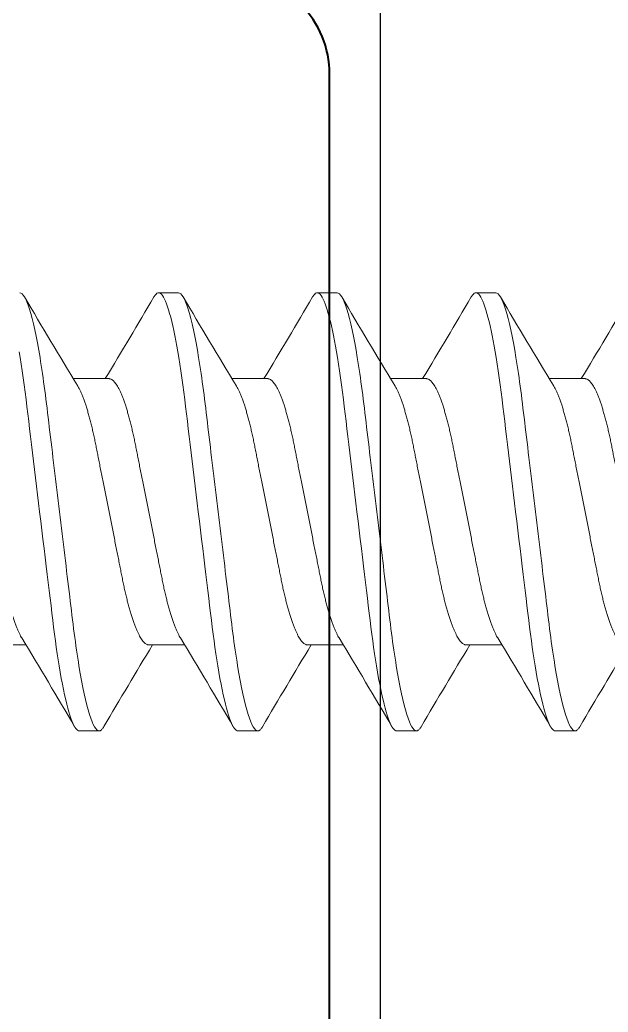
# Model space of a CAD drawing. Extents: x -23 to 190, y -172 to 85.
# Drawn here: x -5.956 to -5.7706, y 50.4973 to 50.8098 of the extents above; entities that cross this region are included whole.
import ezdxf

# ---------------------------------------------------------------- set-up
doc = ezdxf.new("R2010")
doc.units = 0
doc.header["$MEASUREMENT"] = 0
doc.layers.get('0').update_dxf_attribs({"linetype": 'CONTINUOUS'})
for name, color, linetype in [('Ballons', 7, 'CONTINUOUS'), ('DIM', 7, 'CONTINUOUS'), ('FRAME', 1, 'CONTINUOUS')]:
    doc.layers.add(name, color=color, linetype=linetype)

# ---------------------------------------------------------------- blocks, each defined once
blk = doc.blocks.new('no 6 500')
at = {"color": 7, "linetype": 'Continuous', "lineweight": 15}
for p, q in [((56.63842, 21.47031), (56.63217, 21.47031)), ((56.68842, 21.47031), (56.68217, 21.47031)), ((56.73842, 21.47031), (56.73217, 21.47031)), ((56.61655, 21.44325), (56.60524, 21.44325)), ((56.66655, 21.44325), (56.65524, 21.44325)), ((56.71655, 21.44325), (56.70524, 21.44325)), ((56.76655, 21.44325), (56.75524, 21.44325)), ((56.57905, 21.35937), (56.59036, 21.35937)), ((56.62905, 21.35937), (56.64036, 21.35937)), ((56.67905, 21.35937), (56.69036, 21.35937)), ((56.72905, 21.35937), (56.74036, 21.35937)), ((56.60717, 21.33231), (56.61342, 21.33231)), ((56.65717, 21.33231), (56.66342, 21.33231)), ((56.70717, 21.33231), (56.71342, 21.33231)), ((56.75717, 21.33231), (56.76342, 21.33231))]:
    blk.add_line(p, q, dxfattribs=at)
at = {"color": 7, "linetype": 'Continuous', "lineweight": 15, "flags": 128}
for points in [[(56.58823, 21.45172), (56.58854, 21.44988), (56.58886, 21.44782), (56.58919, 21.4457), (56.5895, 21.44352), (56.58981, 21.44128), (56.59011, 21.43901), (56.5904, 21.43669), (56.59067, 21.43447), (56.59095, 21.43219), (56.59123, 21.42985), (56.59152, 21.42744), (56.59182, 21.42498), (56.59212, 21.42246), (56.59243, 21.4199), (56.59274, 21.4173), (56.59306, 21.41465), (56.59339, 21.41198), (56.59371, 21.40934), (56.59403, 21.40667), (56.59435, 21.40399), (56.59467, 21.40131), (56.59502, 21.39841), (56.59537, 21.39552), (56.59572, 21.39265), (56.59607, 21.3898), (56.59641, 21.38697), (56.59674, 21.38419), (56.59706, 21.3816), (56.59736, 21.37906), (56.59766, 21.37657), (56.59796, 21.37413), (56.59825, 21.37175), (56.59853, 21.36943), (56.5988, 21.36717), (56.59907, 21.36497), (56.59934, 21.36281), (56.59963, 21.36067), (56.59992, 21.35862), (56.60021, 21.35661), (56.60051, 21.35465), (56.60081, 21.35274), (56.60115, 21.35076), (56.60149, 21.34885), (56.60183, 21.34702), (56.60218, 21.34529), (56.60253, 21.34365), (56.60288, 21.34211), (56.60321, 21.34075), (56.60354, 21.33949), (56.60386, 21.33833), (56.60419, 21.33726), (56.60451, 21.3363), (56.60483, 21.33545), (56.60515, 21.33469), (56.60546, 21.33405), (56.60577, 21.3335), (56.60607, 21.33306), (56.60635, 21.33273), (56.60664, 21.3325), (56.60691, 21.33236), (56.60717, 21.33231), (56.60717, 21.33231)], [(56.63069, 21.46899), (56.63077, 21.46912), (56.63107, 21.46956), (56.63135, 21.46989), (56.63164, 21.47013), (56.63191, 21.47026), (56.63217, 21.47031), (56.63246, 21.47026), (56.63276, 21.47009), (56.63306, 21.46982), (56.63338, 21.46943), (56.6337, 21.46893), (56.63402, 21.46831), (56.63434, 21.46761), (56.63465, 21.46681), (56.63498, 21.46591), (56.6353, 21.46491), (56.63563, 21.4638), (56.63596, 21.46259), (56.63629, 21.46129), (56.63662, 21.45989), (56.63695, 21.4584), (56.63727, 21.45683), (56.63759, 21.4552), (56.63791, 21.45349), (56.63823, 21.45172), (56.63854, 21.44988), (56.63886, 21.44782), (56.63919, 21.4457), (56.6395, 21.44352), (56.63981, 21.44128), (56.64011, 21.43901), (56.6404, 21.43669), (56.64067, 21.43447), (56.64095, 21.43219), (56.64123, 21.42985), (56.64152, 21.42744), (56.64182, 21.42498), (56.64212, 21.42246), (56.64243, 21.4199), (56.64274, 21.4173), (56.64306, 21.41465), (56.64339, 21.41198), (56.64371, 21.40934), (56.64403, 21.40667), (56.64435, 21.40399), (56.64467, 21.40131), (56.64502, 21.39841), (56.64537, 21.39552), (56.64572, 21.39265), (56.64607, 21.3898), (56.64641, 21.38697), (56.64674, 21.38419), (56.64706, 21.3816), (56.64736, 21.37906), (56.64766, 21.37657), (56.64796, 21.37413), (56.64825, 21.37175), (56.64853, 21.36943), (56.6488, 21.36717), (56.64907, 21.36497), (56.64934, 21.36281), (56.64963, 21.36067), (56.64992, 21.35862), (56.65021, 21.35661), (56.65051, 21.35465), (56.65081, 21.35274), (56.65115, 21.35076), (56.65149, 21.34885), (56.65183, 21.34702), (56.65218, 21.34529), (56.65253, 21.34365), (56.65288, 21.34211), (56.65321, 21.34075), (56.65354, 21.33949), (56.65386, 21.33833), (56.65419, 21.33726), (56.65451, 21.3363), (56.65483, 21.33545), (56.65515, 21.33469), (56.65546, 21.33405), (56.65577, 21.3335), (56.65607, 21.33306), (56.65635, 21.33273), (56.65664, 21.3325), (56.65691, 21.33236), (56.65717, 21.33231), (56.65717, 21.33231)], [(56.68069, 21.46899), (56.68077, 21.46912), (56.68107, 21.46956), (56.68135, 21.46989), (56.68164, 21.47013), (56.68191, 21.47026), (56.68217, 21.47031), (56.68246, 21.47026), (56.68276, 21.47009), (56.68306, 21.46982), (56.68338, 21.46943), (56.6837, 21.46893), (56.68402, 21.46831), (56.68434, 21.46761), (56.68465, 21.46681), (56.68498, 21.46591), (56.6853, 21.46491), (56.68563, 21.4638), (56.68596, 21.46259), (56.68629, 21.46129), (56.68662, 21.45989), (56.68695, 21.4584), (56.68727, 21.45683), (56.68759, 21.4552), (56.68791, 21.45349), (56.68823, 21.45172), (56.68854, 21.44988), (56.68886, 21.44782), (56.68919, 21.4457), (56.6895, 21.44352), (56.68981, 21.44128), (56.69011, 21.43901), (56.6904, 21.43669), (56.69067, 21.43447), (56.69095, 21.43219), (56.69123, 21.42985), (56.69152, 21.42744), (56.69182, 21.42498), (56.69212, 21.42246), (56.69243, 21.4199), (56.69274, 21.4173), (56.69306, 21.41465), (56.69339, 21.41198), (56.69371, 21.40934), (56.69403, 21.40667), (56.69435, 21.40399), (56.69467, 21.40131), (56.69502, 21.39841), (56.69537, 21.39552), (56.69572, 21.39265), (56.69607, 21.3898), (56.69641, 21.38697), (56.69674, 21.38419), (56.69706, 21.3816), (56.69736, 21.37906), (56.69766, 21.37657), (56.69796, 21.37413), (56.69825, 21.37175), (56.69853, 21.36943), (56.6988, 21.36717), (56.69907, 21.36497), (56.69934, 21.36281), (56.69963, 21.36067), (56.69992, 21.35862), (56.70021, 21.35661), (56.70051, 21.35465), (56.70081, 21.35274), (56.70115, 21.35076), (56.70149, 21.34885), (56.70183, 21.34702), (56.70218, 21.34529), (56.70253, 21.34365), (56.70288, 21.34211), (56.70321, 21.34075), (56.70354, 21.33949), (56.70386, 21.33833), (56.70419, 21.33726), (56.70451, 21.3363), (56.70483, 21.33545), (56.70515, 21.33469), (56.70546, 21.33405), (56.70577, 21.3335), (56.70607, 21.33306), (56.70635, 21.33273), (56.70664, 21.3325), (56.70691, 21.33236), (56.70717, 21.33231), (56.70717, 21.33231)], [(56.73069, 21.46899), (56.73077, 21.46912), (56.73107, 21.46956), (56.73135, 21.46989), (56.73164, 21.47013), (56.73191, 21.47026), (56.73217, 21.47031), (56.73246, 21.47026), (56.73276, 21.47009), (56.73306, 21.46982), (56.73338, 21.46943), (56.7337, 21.46893), (56.73402, 21.46831), (56.73434, 21.46761), (56.73465, 21.46681), (56.73498, 21.46591), (56.7353, 21.46491), (56.73563, 21.4638), (56.73596, 21.46259), (56.73629, 21.46129), (56.73662, 21.45989), (56.73695, 21.4584), (56.73727, 21.45683), (56.73759, 21.4552), (56.73791, 21.45349), (56.73823, 21.45172), (56.73854, 21.44988), (56.73886, 21.44782), (56.73919, 21.4457), (56.7395, 21.44352), (56.73981, 21.44128), (56.74011, 21.43901), (56.7404, 21.43669), (56.74067, 21.43447), (56.74095, 21.43219), (56.74123, 21.42985), (56.74152, 21.42744), (56.74182, 21.42498), (56.74212, 21.42246), (56.74243, 21.4199), (56.74274, 21.4173), (56.74306, 21.41465), (56.74339, 21.41198), (56.74371, 21.40934), (56.74403, 21.40667), (56.74435, 21.40399), (56.74467, 21.40131), (56.74502, 21.39841), (56.74537, 21.39552), (56.74572, 21.39265), (56.74607, 21.3898), (56.74641, 21.38697), (56.74674, 21.38419), (56.74706, 21.3816), (56.74736, 21.37906), (56.74766, 21.37657), (56.74796, 21.37413), (56.74825, 21.37175), (56.74853, 21.36943), (56.7488, 21.36717), (56.74907, 21.36497), (56.74934, 21.36281), (56.74963, 21.36067), (56.74992, 21.35862), (56.75021, 21.35661), (56.75051, 21.35465), (56.75081, 21.35274), (56.75115, 21.35076), (56.75149, 21.34885), (56.75183, 21.34702), (56.75218, 21.34529), (56.75253, 21.34365), (56.75288, 21.34211), (56.75321, 21.34075), (56.75354, 21.33949), (56.75386, 21.33833), (56.75419, 21.33726), (56.75451, 21.3363), (56.75483, 21.33545), (56.75515, 21.33469), (56.75546, 21.33405), (56.75577, 21.3335), (56.75607, 21.33306), (56.75635, 21.33273), (56.75664, 21.3325), (56.75691, 21.33236), (56.75717, 21.33231), (56.75717, 21.33231)]]:
    blk.add_lwpolyline(points, dxfattribs=at)
at = {"color": 7, "linetype": 'Continuous', "lineweight": 15}
for centre, radius, start, end in [((58.53687, 22.61125), 2.2573, 210.39938, 211.22542), ((54.59127, 22.66592), 2.36471, 328.86553, 329.59164), ((58.58684, 22.61123), 2.25726, 210.39936, 211.22541), ((54.64127, 22.66592), 2.36471, 328.86553, 329.59164), ((58.63673, 22.61116), 2.25714, 210.39936, 211.22546), ((54.69127, 22.66592), 2.36471, 328.86553, 329.59164), ((58.6869, 22.61127), 2.25734, 210.3994, 211.22543), ((54.74111, 22.66602), 2.36491, 328.86559, 329.59164), ((54.6587, 20.19136), 2.25734, 30.39929, 31.22542), ((54.70892, 20.19149), 2.25708, 30.39925, 31.22547), ((54.75848, 20.19123), 2.25759, 30.39934, 31.22538), ((54.80848, 20.19123), 2.25759, 30.39934, 31.22538), ((58.65466, 20.13651), 2.3651, 148.86556, 149.59166), ((58.70425, 20.13675), 2.36462, 148.86552, 149.59176), ((58.75425, 20.13675), 2.36462, 148.86552, 149.59176), ((58.80367, 20.1371), 2.36394, 148.86541, 149.59186)]:
    blk.add_arc(centre, radius, start, end, dxfattribs=at)
for points, knots in [([(56.58842, 21.47031), (56.58933, 21.47031), (56.59038, 21.46863), (56.59258, 21.46164), (56.59373, 21.45633), (56.59531, 21.44665), (56.59582, 21.44315), (56.59677, 21.43586), (56.59721, 21.43206), (56.5987, 21.41977), (56.59981, 21.41055), (56.60204, 21.39207), (56.60315, 21.38285), (56.60464, 21.37056), (56.60508, 21.36677), (56.60603, 21.35947), (56.60654, 21.35597), (56.60812, 21.34629), (56.60927, 21.34098), (56.61147, 21.33399), (56.61252, 21.33231), (56.61342, 21.33231)], [0, 0, 0, 0, 0.125, 0.125, 0.25, 0.25, 0.3125, 0.3125, 0.375, 0.375, 0.5, 0.5, 0.625, 0.625, 0.6875, 0.6875, 0.75, 0.75, 0.875, 0.875, 1, 1, 1, 1]), ([(56.63842, 21.47031), (56.63933, 21.47031), (56.64038, 21.46863), (56.64258, 21.46164), (56.64373, 21.45633), (56.64531, 21.44665), (56.64582, 21.44315), (56.64677, 21.43586), (56.64721, 21.43206), (56.6487, 21.41977), (56.64981, 21.41055), (56.65204, 21.39207), (56.65315, 21.38285), (56.65464, 21.37056), (56.65508, 21.36677), (56.65603, 21.35947), (56.65654, 21.35597), (56.65812, 21.34629), (56.65927, 21.34098), (56.66147, 21.33399), (56.66252, 21.33231), (56.66342, 21.33231)], [0, 0, 0, 0, 0.125, 0.125, 0.25, 0.25, 0.3125, 0.3125, 0.375, 0.375, 0.5, 0.5, 0.625, 0.625, 0.6875, 0.6875, 0.75, 0.75, 0.875, 0.875, 1, 1, 1, 1]), ([(56.68842, 21.47031), (56.68933, 21.47031), (56.69038, 21.46863), (56.69258, 21.46164), (56.69373, 21.45633), (56.69531, 21.44665), (56.69582, 21.44315), (56.69677, 21.43586), (56.69721, 21.43206), (56.6987, 21.41977), (56.69981, 21.41055), (56.70204, 21.39207), (56.70315, 21.38285), (56.70464, 21.37056), (56.70508, 21.36677), (56.70603, 21.35947), (56.70654, 21.35597), (56.70812, 21.34629), (56.70927, 21.34098), (56.71147, 21.33399), (56.71252, 21.33231), (56.71342, 21.33231)], [0, 0, 0, 0, 0.125, 0.125, 0.25, 0.25, 0.3125, 0.3125, 0.375, 0.375, 0.5, 0.5, 0.625, 0.625, 0.6875, 0.6875, 0.75, 0.75, 0.875, 0.875, 1, 1, 1, 1]), ([(56.73842, 21.47031), (56.73933, 21.47031), (56.74038, 21.46863), (56.74258, 21.46164), (56.74373, 21.45633), (56.74531, 21.44665), (56.74582, 21.44315), (56.74677, 21.43586), (56.74721, 21.43206), (56.7487, 21.41977), (56.74981, 21.41055), (56.75204, 21.39207), (56.75315, 21.38285), (56.75464, 21.37056), (56.75508, 21.36677), (56.75603, 21.35947), (56.75654, 21.35597), (56.75812, 21.34629), (56.75927, 21.34098), (56.76147, 21.33399), (56.76252, 21.33231), (56.76342, 21.33231)], [0, 0, 0, 0, 0.125, 0.125, 0.25, 0.25, 0.3125, 0.3125, 0.375, 0.375, 0.5, 0.5, 0.625, 0.625, 0.6875, 0.6875, 0.75, 0.75, 0.875, 0.875, 1, 1, 1, 1]), ([(56.56655, 21.44325), (56.56666, 21.44324), (56.5669, 21.44322), (56.56726, 21.44307), (56.56763, 21.44283), (56.56801, 21.44249), (56.5684, 21.44205), (56.56879, 21.44151), (56.56919, 21.44087), (56.56959, 21.44014), (56.57001, 21.4393), (56.57042, 21.43836), (56.57084, 21.43732), (56.57126, 21.43619), (56.57168, 21.43497), (56.5721, 21.43367), (56.57251, 21.43229), (56.57291, 21.43085), (56.5733, 21.42934), (56.57369, 21.42778), (56.57406, 21.42617), (56.57443, 21.42452), (56.57477, 21.42284), (56.57511, 21.42112), (56.57546, 21.41937), (56.57582, 21.41756), (56.57619, 21.41568), (56.57658, 21.41374), (56.57698, 21.41174), (56.57738, 21.4097), (56.57779, 21.40763), (56.57821, 21.40554), (56.57863, 21.40343), (56.57905, 21.40131), (56.57947, 21.3992), (56.57989, 21.39709), (56.5803, 21.395), (56.58071, 21.39294), (56.58112, 21.39092), (56.58151, 21.38894), (56.58189, 21.38703), (56.58226, 21.38516), (56.58262, 21.38333), (56.58298, 21.38155), (56.58332, 21.37981), (56.58367, 21.37812), (56.58403, 21.37646), (56.58441, 21.37485), (56.5848, 21.37329), (56.58519, 21.37178), (56.58559, 21.37033), (56.586, 21.36896), (56.58641, 21.36766), (56.58683, 21.36644), (56.58725, 21.36532), (56.58766, 21.36429), (56.58808, 21.36336), (56.58848, 21.36253), (56.5888, 21.36194), (56.58898, 21.36166), (56.58902, 21.36159)], [0, 0, 0, 0, 0.016759, 0.033724, 0.050881, 0.068209, 0.08569, 0.102987, 0.120391, 0.13788, 0.155431, 0.173382, 0.19135, 0.20931, 0.227238, 0.24511, 0.262902, 0.28059, 0.298115, 0.315494, 0.332706, 0.349734, 0.366559, 0.382971, 0.399567, 0.416351, 0.433309, 0.450771, 0.468375, 0.486097, 0.503915, 0.521807, 0.539747, 0.557713, 0.575639, 0.59354, 0.611393, 0.629174, 0.646858, 0.664112, 0.681232, 0.698198, 0.714992, 0.731934, 0.748684, 0.765544, 0.782607, 0.799856, 0.817272, 0.834835, 0.852485, 0.870238, 0.88807, 0.905959, 0.92388, 0.941489, 0.959082, 0.976636, 0.994128, 1, 1, 1, 1]), ([(56.61655, 21.44325), (56.61666, 21.44324), (56.6169, 21.44322), (56.61726, 21.44307), (56.61763, 21.44283), (56.61801, 21.44249), (56.6184, 21.44205), (56.61879, 21.44151), (56.61919, 21.44087), (56.61959, 21.44014), (56.62001, 21.4393), (56.62042, 21.43836), (56.62084, 21.43732), (56.62126, 21.43619), (56.62168, 21.43497), (56.6221, 21.43367), (56.62251, 21.43229), (56.62291, 21.43085), (56.6233, 21.42934), (56.62369, 21.42778), (56.62406, 21.42617), (56.62443, 21.42452), (56.62477, 21.42284), (56.62511, 21.42112), (56.62546, 21.41937), (56.62582, 21.41756), (56.62619, 21.41568), (56.62658, 21.41374), (56.62698, 21.41174), (56.62738, 21.4097), (56.62779, 21.40763), (56.62821, 21.40554), (56.62863, 21.40343), (56.62905, 21.40131), (56.62947, 21.3992), (56.62989, 21.39709), (56.6303, 21.395), (56.63071, 21.39294), (56.63112, 21.39092), (56.63151, 21.38894), (56.63189, 21.38703), (56.63226, 21.38516), (56.63262, 21.38333), (56.63298, 21.38155), (56.63332, 21.37981), (56.63367, 21.37812), (56.63403, 21.37646), (56.63441, 21.37485), (56.6348, 21.37329), (56.63519, 21.37178), (56.63559, 21.37033), (56.636, 21.36896), (56.63641, 21.36766), (56.63683, 21.36644), (56.63725, 21.36532), (56.63766, 21.36429), (56.63808, 21.36336), (56.63848, 21.36253), (56.6388, 21.36194), (56.63898, 21.36166), (56.63902, 21.36159)], [0, 0, 0, 0, 0.016759, 0.033724, 0.050881, 0.068209, 0.08569, 0.102987, 0.120391, 0.13788, 0.155431, 0.173382, 0.19135, 0.20931, 0.227238, 0.24511, 0.262902, 0.28059, 0.298115, 0.315494, 0.332706, 0.349734, 0.366559, 0.382971, 0.399566, 0.416351, 0.433309, 0.450771, 0.468375, 0.486097, 0.503915, 0.521807, 0.539747, 0.557713, 0.575639, 0.59354, 0.611393, 0.629174, 0.646858, 0.664112, 0.681232, 0.698198, 0.714992, 0.731934, 0.748684, 0.765544, 0.782607, 0.799856, 0.817272, 0.834835, 0.852485, 0.870238, 0.88807, 0.905959, 0.92388, 0.941489, 0.959082, 0.976636, 0.994128, 1, 1, 1, 1]), ([(56.66655, 21.44325), (56.66666, 21.44324), (56.6669, 21.44322), (56.66726, 21.44307), (56.66763, 21.44283), (56.66801, 21.44249), (56.6684, 21.44205), (56.66879, 21.44151), (56.66919, 21.44087), (56.66959, 21.44014), (56.67001, 21.4393), (56.67042, 21.43836), (56.67084, 21.43732), (56.67126, 21.43619), (56.67168, 21.43497), (56.6721, 21.43367), (56.67251, 21.43229), (56.67291, 21.43085), (56.6733, 21.42934), (56.67369, 21.42778), (56.67406, 21.42617), (56.67443, 21.42452), (56.67477, 21.42284), (56.67511, 21.42112), (56.67546, 21.41937), (56.67582, 21.41756), (56.67619, 21.41568), (56.67658, 21.41374), (56.67698, 21.41174), (56.67738, 21.4097), (56.67779, 21.40763), (56.67821, 21.40554), (56.67863, 21.40343), (56.67905, 21.40131), (56.67947, 21.3992), (56.67989, 21.39709), (56.6803, 21.395), (56.68071, 21.39294), (56.68112, 21.39092), (56.68151, 21.38894), (56.68189, 21.38703), (56.68226, 21.38516), (56.68262, 21.38333), (56.68298, 21.38155), (56.68332, 21.37981), (56.68367, 21.37812), (56.68403, 21.37646), (56.68441, 21.37485), (56.6848, 21.37329), (56.68519, 21.37178), (56.68559, 21.37033), (56.686, 21.36896), (56.68641, 21.36766), (56.68683, 21.36644), (56.68725, 21.36532), (56.68766, 21.36429), (56.68808, 21.36336), (56.68848, 21.36253), (56.6888, 21.36194), (56.68898, 21.36166), (56.68902, 21.36159)], [0, 0, 0, 0, 0.016759, 0.033724, 0.050881, 0.068209, 0.08569, 0.102987, 0.120391, 0.13788, 0.155431, 0.173382, 0.19135, 0.20931, 0.227238, 0.24511, 0.262902, 0.28059, 0.298115, 0.315494, 0.332706, 0.349734, 0.366559, 0.382971, 0.399566, 0.416351, 0.433309, 0.450771, 0.468375, 0.486097, 0.503915, 0.521807, 0.539747, 0.557713, 0.575639, 0.59354, 0.611393, 0.629174, 0.646858, 0.664112, 0.681232, 0.698198, 0.714992, 0.731934, 0.748684, 0.765544, 0.782607, 0.799856, 0.817272, 0.834835, 0.852485, 0.870238, 0.88807, 0.905959, 0.92388, 0.941489, 0.959082, 0.976636, 0.994128, 1, 1, 1, 1]), ([(56.71655, 21.44325), (56.71666, 21.44324), (56.7169, 21.44322), (56.71726, 21.44307), (56.71763, 21.44283), (56.71801, 21.44249), (56.7184, 21.44205), (56.71879, 21.44151), (56.71919, 21.44087), (56.71959, 21.44014), (56.72001, 21.4393), (56.72042, 21.43836), (56.72084, 21.43732), (56.72126, 21.43619), (56.72168, 21.43497), (56.7221, 21.43367), (56.72251, 21.43229), (56.72291, 21.43085), (56.7233, 21.42934), (56.72369, 21.42778), (56.72406, 21.42617), (56.72443, 21.42452), (56.72477, 21.42284), (56.72511, 21.42112), (56.72546, 21.41937), (56.72582, 21.41756), (56.72619, 21.41568), (56.72658, 21.41374), (56.72698, 21.41174), (56.72738, 21.4097), (56.72779, 21.40763), (56.72821, 21.40554), (56.72863, 21.40343), (56.72905, 21.40131), (56.72947, 21.3992), (56.72989, 21.39709), (56.7303, 21.395), (56.73071, 21.39294), (56.73112, 21.39092), (56.73151, 21.38894), (56.73189, 21.38703), (56.73226, 21.38516), (56.73262, 21.38333), (56.73298, 21.38155), (56.73332, 21.37981), (56.73367, 21.37812), (56.73403, 21.37646), (56.73441, 21.37485), (56.7348, 21.37329), (56.73519, 21.37178), (56.73559, 21.37033), (56.736, 21.36896), (56.73641, 21.36766), (56.73683, 21.36644), (56.73725, 21.36532), (56.73766, 21.36429), (56.73808, 21.36336), (56.73848, 21.36253), (56.7388, 21.36194), (56.73898, 21.36166), (56.73902, 21.36159)], [0, 0, 0, 0, 0.016759, 0.033724, 0.050881, 0.068209, 0.08569, 0.102987, 0.120391, 0.13788, 0.155431, 0.173382, 0.19135, 0.20931, 0.227238, 0.24511, 0.262902, 0.28059, 0.298115, 0.315494, 0.332706, 0.349734, 0.366559, 0.382971, 0.399567, 0.416351, 0.433309, 0.450771, 0.468375, 0.486097, 0.503915, 0.521807, 0.539748, 0.557713, 0.575639, 0.59354, 0.611393, 0.629174, 0.646858, 0.664112, 0.681232, 0.698198, 0.714992, 0.731934, 0.748684, 0.765544, 0.782607, 0.799856, 0.817272, 0.834835, 0.852485, 0.870238, 0.88807, 0.905959, 0.92388, 0.941489, 0.959082, 0.976636, 0.994128, 1, 1, 1, 1]), ([(56.76655, 21.44325), (56.76666, 21.44324), (56.7669, 21.44322), (56.76726, 21.44307), (56.76763, 21.44283), (56.76801, 21.44249), (56.7684, 21.44205), (56.76879, 21.44151), (56.76919, 21.44087), (56.76959, 21.44014), (56.77001, 21.4393), (56.77042, 21.43836), (56.77084, 21.43732), (56.77126, 21.43619), (56.77168, 21.43497), (56.7721, 21.43367), (56.77251, 21.43229), (56.77291, 21.43085), (56.7733, 21.42934), (56.77369, 21.42778), (56.77406, 21.42617), (56.77443, 21.42452), (56.77477, 21.42284), (56.77511, 21.42112), (56.77546, 21.41937), (56.77582, 21.41756), (56.77619, 21.41568), (56.77658, 21.41374), (56.77698, 21.41174), (56.77738, 21.4097), (56.77779, 21.40763), (56.77821, 21.40554), (56.77863, 21.40343), (56.77905, 21.40131), (56.77947, 21.3992), (56.77989, 21.39709), (56.7803, 21.395), (56.78071, 21.39294), (56.78112, 21.39092), (56.78151, 21.38894), (56.78189, 21.38703), (56.78226, 21.38516), (56.78262, 21.38333), (56.78298, 21.38155), (56.78332, 21.37981), (56.78367, 21.37812), (56.78403, 21.37646), (56.78441, 21.37485), (56.7848, 21.37329), (56.78519, 21.37178), (56.78559, 21.37033), (56.786, 21.36896), (56.78641, 21.36766), (56.78683, 21.36644), (56.78725, 21.36532), (56.78766, 21.36429), (56.78808, 21.36336), (56.78848, 21.36253), (56.7888, 21.36194), (56.78898, 21.36166), (56.78902, 21.36159)], [0, 0, 0, 0, 0.0167585, 0.0337243, 0.0508805, 0.0682089, 0.0856898, 0.1029871, 0.1203908, 0.1378796, 0.155431, 0.1733816, 0.1913495, 0.2093099, 0.2272381, 0.2451101, 0.2629019, 0.2805903, 0.298115, 0.3154936, 0.332706, 0.3497336, 0.3665591, 0.3829713, 0.3995665, 0.4163512, 0.4333087, 0.4507714, 0.4683746, 0.4860968, 0.5039154, 0.5218069, 0.5397475, 0.5577127, 0.5756388, 0.5935404, 0.6113932, 0.6291736, 0.6468581, 0.6641121, 0.6812316, 0.6981976, 0.7149917, 0.7319339, 0.7486836, 0.7655438, 0.7826072, 0.7998562, 0.8172722, 0.8348351, 0.8524849, 0.8702375, 0.8880702, 0.905959, 0.92388, 0.9414887, 0.9590816, 0.9766357, 0.9941282, 1, 1, 1, 1]), ([(56.60658, 21.44104), (56.60661, 21.44098), (56.60679, 21.44071), (56.60709, 21.44013), (56.60751, 21.4393), (56.60792, 21.43836), (56.60834, 21.43732), (56.60876, 21.43619), (56.60918, 21.43497), (56.6096, 21.43367), (56.61001, 21.43229), (56.61041, 21.43085), (56.6108, 21.42934), (56.61119, 21.42778), (56.61156, 21.42617), (56.61193, 21.42452), (56.61227, 21.42284), (56.61261, 21.42112), (56.61296, 21.41937), (56.61332, 21.41756), (56.61369, 21.41568), (56.61408, 21.41374), (56.61448, 21.41174), (56.61488, 21.4097), (56.61529, 21.40763), (56.61571, 21.40554), (56.61613, 21.40343), (56.61655, 21.40131), (56.61697, 21.3992), (56.61739, 21.39709), (56.6178, 21.395), (56.61821, 21.39294), (56.61862, 21.39092), (56.61901, 21.38894), (56.61939, 21.38703), (56.61976, 21.38516), (56.62012, 21.38333), (56.62048, 21.38155), (56.62082, 21.37981), (56.62117, 21.37812), (56.62153, 21.37646), (56.62191, 21.37485), (56.6223, 21.37329), (56.62269, 21.37178), (56.62309, 21.37033), (56.6235, 21.36896), (56.62391, 21.36766), (56.62433, 21.36644), (56.62475, 21.36532), (56.62516, 21.36429), (56.62558, 21.36336), (56.62598, 21.36253), (56.62639, 21.36178), (56.6268, 21.36113), (56.6272, 21.36058), (56.62759, 21.36014), (56.62797, 21.35979), (56.62834, 21.35955), (56.6287, 21.3594), (56.62893, 21.35938), (56.62905, 21.35937)], [0, 0, 0, 0, 0.004966, 0.022455, 0.040006, 0.057957, 0.075925, 0.093885, 0.111813, 0.129685, 0.147477, 0.165166, 0.18269, 0.200069, 0.217281, 0.234309, 0.251134, 0.267546, 0.284142, 0.300926, 0.317884, 0.335347, 0.35295, 0.370672, 0.38849, 0.406382, 0.424323, 0.442288, 0.460214, 0.478115, 0.495968, 0.513749, 0.531433, 0.548687, 0.565807, 0.582772, 0.599567, 0.616509, 0.633258, 0.650119, 0.667182, 0.684431, 0.701847, 0.71941, 0.73706, 0.754812, 0.772645, 0.790534, 0.808455, 0.826063, 0.843656, 0.86121, 0.878703, 0.896466, 0.914118, 0.931639, 0.949006, 0.966201, 0.983205, 1, 1, 1, 1]), ([(56.65658, 21.44104), (56.65661, 21.44098), (56.65679, 21.44071), (56.65709, 21.44013), (56.65751, 21.4393), (56.65792, 21.43836), (56.65834, 21.43732), (56.65876, 21.43619), (56.65918, 21.43497), (56.6596, 21.43367), (56.66001, 21.43229), (56.66041, 21.43085), (56.6608, 21.42934), (56.66119, 21.42778), (56.66156, 21.42617), (56.66193, 21.42452), (56.66227, 21.42284), (56.66261, 21.42112), (56.66296, 21.41937), (56.66332, 21.41756), (56.66369, 21.41568), (56.66408, 21.41374), (56.66448, 21.41174), (56.66488, 21.4097), (56.66529, 21.40763), (56.66571, 21.40554), (56.66613, 21.40343), (56.66655, 21.40131), (56.66697, 21.3992), (56.66739, 21.39709), (56.6678, 21.395), (56.66821, 21.39294), (56.66862, 21.39092), (56.66901, 21.38894), (56.66939, 21.38703), (56.66976, 21.38516), (56.67012, 21.38333), (56.67048, 21.38155), (56.67082, 21.37981), (56.67117, 21.37812), (56.67153, 21.37646), (56.67191, 21.37485), (56.6723, 21.37329), (56.67269, 21.37178), (56.67309, 21.37033), (56.6735, 21.36896), (56.67391, 21.36766), (56.67433, 21.36644), (56.67475, 21.36532), (56.67516, 21.36429), (56.67558, 21.36336), (56.67598, 21.36253), (56.67639, 21.36178), (56.6768, 21.36113), (56.6772, 21.36058), (56.67759, 21.36014), (56.67797, 21.35979), (56.67834, 21.35955), (56.6787, 21.3594), (56.67893, 21.35938), (56.67905, 21.35937)], [0, 0, 0, 0, 0.004966, 0.022455, 0.040006, 0.057957, 0.075925, 0.093885, 0.111813, 0.129685, 0.147477, 0.165166, 0.18269, 0.200069, 0.217281, 0.234309, 0.251134, 0.267546, 0.284142, 0.300926, 0.317884, 0.335347, 0.35295, 0.370672, 0.38849, 0.406382, 0.424323, 0.442288, 0.460214, 0.478115, 0.495968, 0.513749, 0.531433, 0.548687, 0.565807, 0.582772, 0.599567, 0.616509, 0.633259, 0.650119, 0.667182, 0.684431, 0.701847, 0.71941, 0.73706, 0.754812, 0.772645, 0.790534, 0.808455, 0.826063, 0.843656, 0.86121, 0.878703, 0.896466, 0.914118, 0.931639, 0.949006, 0.966201, 0.983205, 1, 1, 1, 1]), ([(56.70658, 21.44104), (56.70661, 21.44098), (56.70679, 21.44071), (56.70709, 21.44013), (56.70751, 21.4393), (56.70792, 21.43836), (56.70834, 21.43732), (56.70876, 21.43619), (56.70918, 21.43497), (56.7096, 21.43367), (56.71001, 21.43229), (56.71041, 21.43085), (56.7108, 21.42934), (56.71119, 21.42778), (56.71156, 21.42617), (56.71193, 21.42452), (56.71227, 21.42284), (56.71261, 21.42112), (56.71296, 21.41937), (56.71332, 21.41756), (56.71369, 21.41568), (56.71408, 21.41374), (56.71448, 21.41174), (56.71488, 21.4097), (56.71529, 21.40763), (56.71571, 21.40554), (56.71613, 21.40343), (56.71655, 21.40131), (56.71697, 21.3992), (56.71739, 21.39709), (56.7178, 21.395), (56.71821, 21.39294), (56.71862, 21.39092), (56.71901, 21.38894), (56.71939, 21.38703), (56.71976, 21.38516), (56.72012, 21.38333), (56.72048, 21.38155), (56.72082, 21.37981), (56.72117, 21.37812), (56.72153, 21.37646), (56.72191, 21.37485), (56.7223, 21.37329), (56.72269, 21.37178), (56.72309, 21.37033), (56.7235, 21.36896), (56.72391, 21.36766), (56.72433, 21.36644), (56.72475, 21.36532), (56.72516, 21.36429), (56.72558, 21.36336), (56.72598, 21.36253), (56.72639, 21.36178), (56.7268, 21.36113), (56.7272, 21.36058), (56.72759, 21.36014), (56.72797, 21.35979), (56.72834, 21.35955), (56.7287, 21.3594), (56.72893, 21.35938), (56.72905, 21.35937)], [0, 0, 0, 0, 0.004966, 0.022455, 0.040006, 0.057957, 0.075925, 0.093885, 0.111813, 0.129685, 0.147477, 0.165166, 0.18269, 0.200069, 0.217281, 0.234309, 0.251134, 0.267546, 0.284142, 0.300926, 0.317884, 0.335347, 0.35295, 0.370672, 0.38849, 0.406382, 0.424323, 0.442288, 0.460214, 0.478115, 0.495968, 0.513749, 0.531433, 0.548687, 0.565807, 0.582772, 0.599567, 0.616509, 0.633259, 0.650119, 0.667182, 0.684431, 0.701847, 0.71941, 0.73706, 0.754812, 0.772645, 0.790534, 0.808455, 0.826063, 0.843656, 0.86121, 0.878703, 0.896466, 0.914118, 0.931639, 0.949006, 0.966201, 0.983205, 1, 1, 1, 1]), ([(56.75658, 21.44104), (56.75661, 21.44098), (56.75679, 21.44071), (56.75709, 21.44013), (56.75751, 21.4393), (56.75792, 21.43836), (56.75834, 21.43732), (56.75876, 21.43619), (56.75918, 21.43497), (56.7596, 21.43367), (56.76001, 21.43229), (56.76041, 21.43085), (56.7608, 21.42934), (56.76119, 21.42778), (56.76156, 21.42617), (56.76193, 21.42452), (56.76227, 21.42284), (56.76261, 21.42112), (56.76296, 21.41937), (56.76332, 21.41756), (56.76369, 21.41568), (56.76408, 21.41374), (56.76448, 21.41174), (56.76488, 21.4097), (56.76529, 21.40763), (56.76571, 21.40554), (56.76613, 21.40343), (56.76655, 21.40131), (56.76697, 21.3992), (56.76739, 21.39709), (56.7678, 21.395), (56.76821, 21.39294), (56.76862, 21.39092), (56.76901, 21.38894), (56.76939, 21.38703), (56.76976, 21.38516), (56.77012, 21.38333), (56.77048, 21.38155), (56.77082, 21.37981), (56.77117, 21.37812), (56.77153, 21.37646), (56.77191, 21.37485), (56.7723, 21.37329), (56.77269, 21.37178), (56.77309, 21.37033), (56.7735, 21.36896), (56.77391, 21.36766), (56.77433, 21.36644), (56.77475, 21.36532), (56.77516, 21.36429), (56.77558, 21.36336), (56.77598, 21.36253), (56.77639, 21.36178), (56.7768, 21.36113), (56.7772, 21.36058), (56.77759, 21.36014), (56.77797, 21.35979), (56.77834, 21.35955), (56.7787, 21.3594), (56.77893, 21.35938), (56.77905, 21.35937)], [0, 0, 0, 0, 0.004966, 0.022455, 0.040006, 0.057957, 0.075925, 0.093885, 0.111813, 0.129685, 0.147477, 0.165166, 0.18269, 0.200069, 0.217281, 0.234309, 0.251134, 0.267546, 0.284142, 0.300926, 0.317884, 0.335347, 0.35295, 0.370672, 0.38849, 0.406382, 0.424323, 0.442288, 0.460214, 0.478115, 0.495968, 0.513749, 0.531433, 0.548687, 0.565807, 0.582772, 0.599567, 0.616509, 0.633258, 0.650119, 0.667182, 0.684431, 0.701847, 0.71941, 0.73706, 0.754812, 0.772645, 0.790534, 0.808455, 0.826063, 0.843656, 0.86121, 0.878703, 0.896466, 0.914118, 0.931639, 0.949006, 0.966201, 0.983205, 1, 1, 1, 1]), ([(56.61342, 21.33231), (56.61352, 21.33232), (56.61371, 21.33234), (56.61401, 21.33251), (56.61431, 21.33279), (56.61461, 21.33315), (56.61481, 21.33348), (56.6149, 21.33363)], [0, 0, 0, 0, 0.201712, 0.405454, 0.611089, 0.818473, 1, 1, 1, 1]), ([(56.66342, 21.33231), (56.66352, 21.33232), (56.66371, 21.33234), (56.66401, 21.33251), (56.66431, 21.33279), (56.66461, 21.33315), (56.66481, 21.33348), (56.6649, 21.33363)], [0, 0, 0, 0, 0.2017122, 0.4054536, 0.6110887, 0.8184728, 1, 1, 1, 1]), ([(56.71342, 21.33231), (56.71352, 21.33232), (56.71371, 21.33234), (56.71401, 21.33251), (56.71431, 21.33279), (56.71461, 21.33315), (56.71481, 21.33348), (56.7149, 21.33363)], [0, 0, 0, 0, 0.201712, 0.405453, 0.611089, 0.818473, 1, 1, 1, 1]), ([(56.76342, 21.33231), (56.76352, 21.33232), (56.76371, 21.33234), (56.76401, 21.33251), (56.76431, 21.33279), (56.76461, 21.33315), (56.76481, 21.33348), (56.7649, 21.33363)], [0, 0, 0, 0, 0.201712, 0.405454, 0.611089, 0.818473, 1, 1, 1, 1])]:
    blk.add_open_spline(points, degree=3, knots=knots, dxfattribs=at)
blk = doc.blocks.new('3809 BLOCK FRAME')
blk.add_lwpolyline([(-3.5, 0.343, -0.414214), (-3.469, 0.374), (-2.41666, 0.374, -0.5024), (-2.38697, 0.33409, 0.280293), (-2.34946, 0.19025, 0.498955), (-2.30053, 0.19797, 0.334263), (-2.30634, 0.2348, -2.470836), (-2.19366, 0.2348, 0.334263), (-2.19947, 0.19797, 0.498955), (-2.15054, 0.19025, 0.280293), (-2.11303, 0.33409, -0.5024), (-2.08334, 0.374), (-1.637, 0.374, -0.414214)], format="xyb")

msp = doc.modelspace()

# ---------------------------------------------------------------- linework, layer by layer
at = {"layer": 'DIM', "color": 5, "lineweight": 40}
msp.add_lwpolyline([(-6.14841, 51.60272), (-6.14841, 49.81472, 0.414214), (-6.11741, 49.78372), (-5.88941, 49.78372, 0.414214), (-5.85841, 49.81472), (-5.85841, 50.25372, -1), (-5.85841, 50.27372), (-5.85841, 50.35375, -1.086283), (-5.85841, 50.37368), (-5.85841, 50.79272, 0.414214), (-5.88941, 50.82372), (-6.02738, 50.82372, -0.414214), (-6.05838, 50.85472), (-6.05838, 50.93772, -0.414214), (-6.02738, 50.96872), (-5.98112, 50.96872, 3.577628), (-5.98112, 51.03872), (-6.02738, 51.03872, -0.414214), (-6.05838, 51.06972), (-6.05838, 51.15272, -0.414214), (-6.02738, 51.18372), (-5.88941, 51.18372, 0.414214), (-5.85841, 51.21472), (-5.85841, 51.60272, 0.414214)], format="xyb", dxfattribs=at)

# ---------------------------------------------------------------- block references
at = {"layer": 'Ballons'}
msp.add_blockref('no 6 500', (-62.54446, 29.25356), dxfattribs=at)
at = {"layer": 'FRAME', "xscale": -1, "rotation": 270}
msp.add_blockref('3809 BLOCK FRAME', (-6.21641, 53.25372), dxfattribs=at)

doc.saveas('drawing.dxf')
